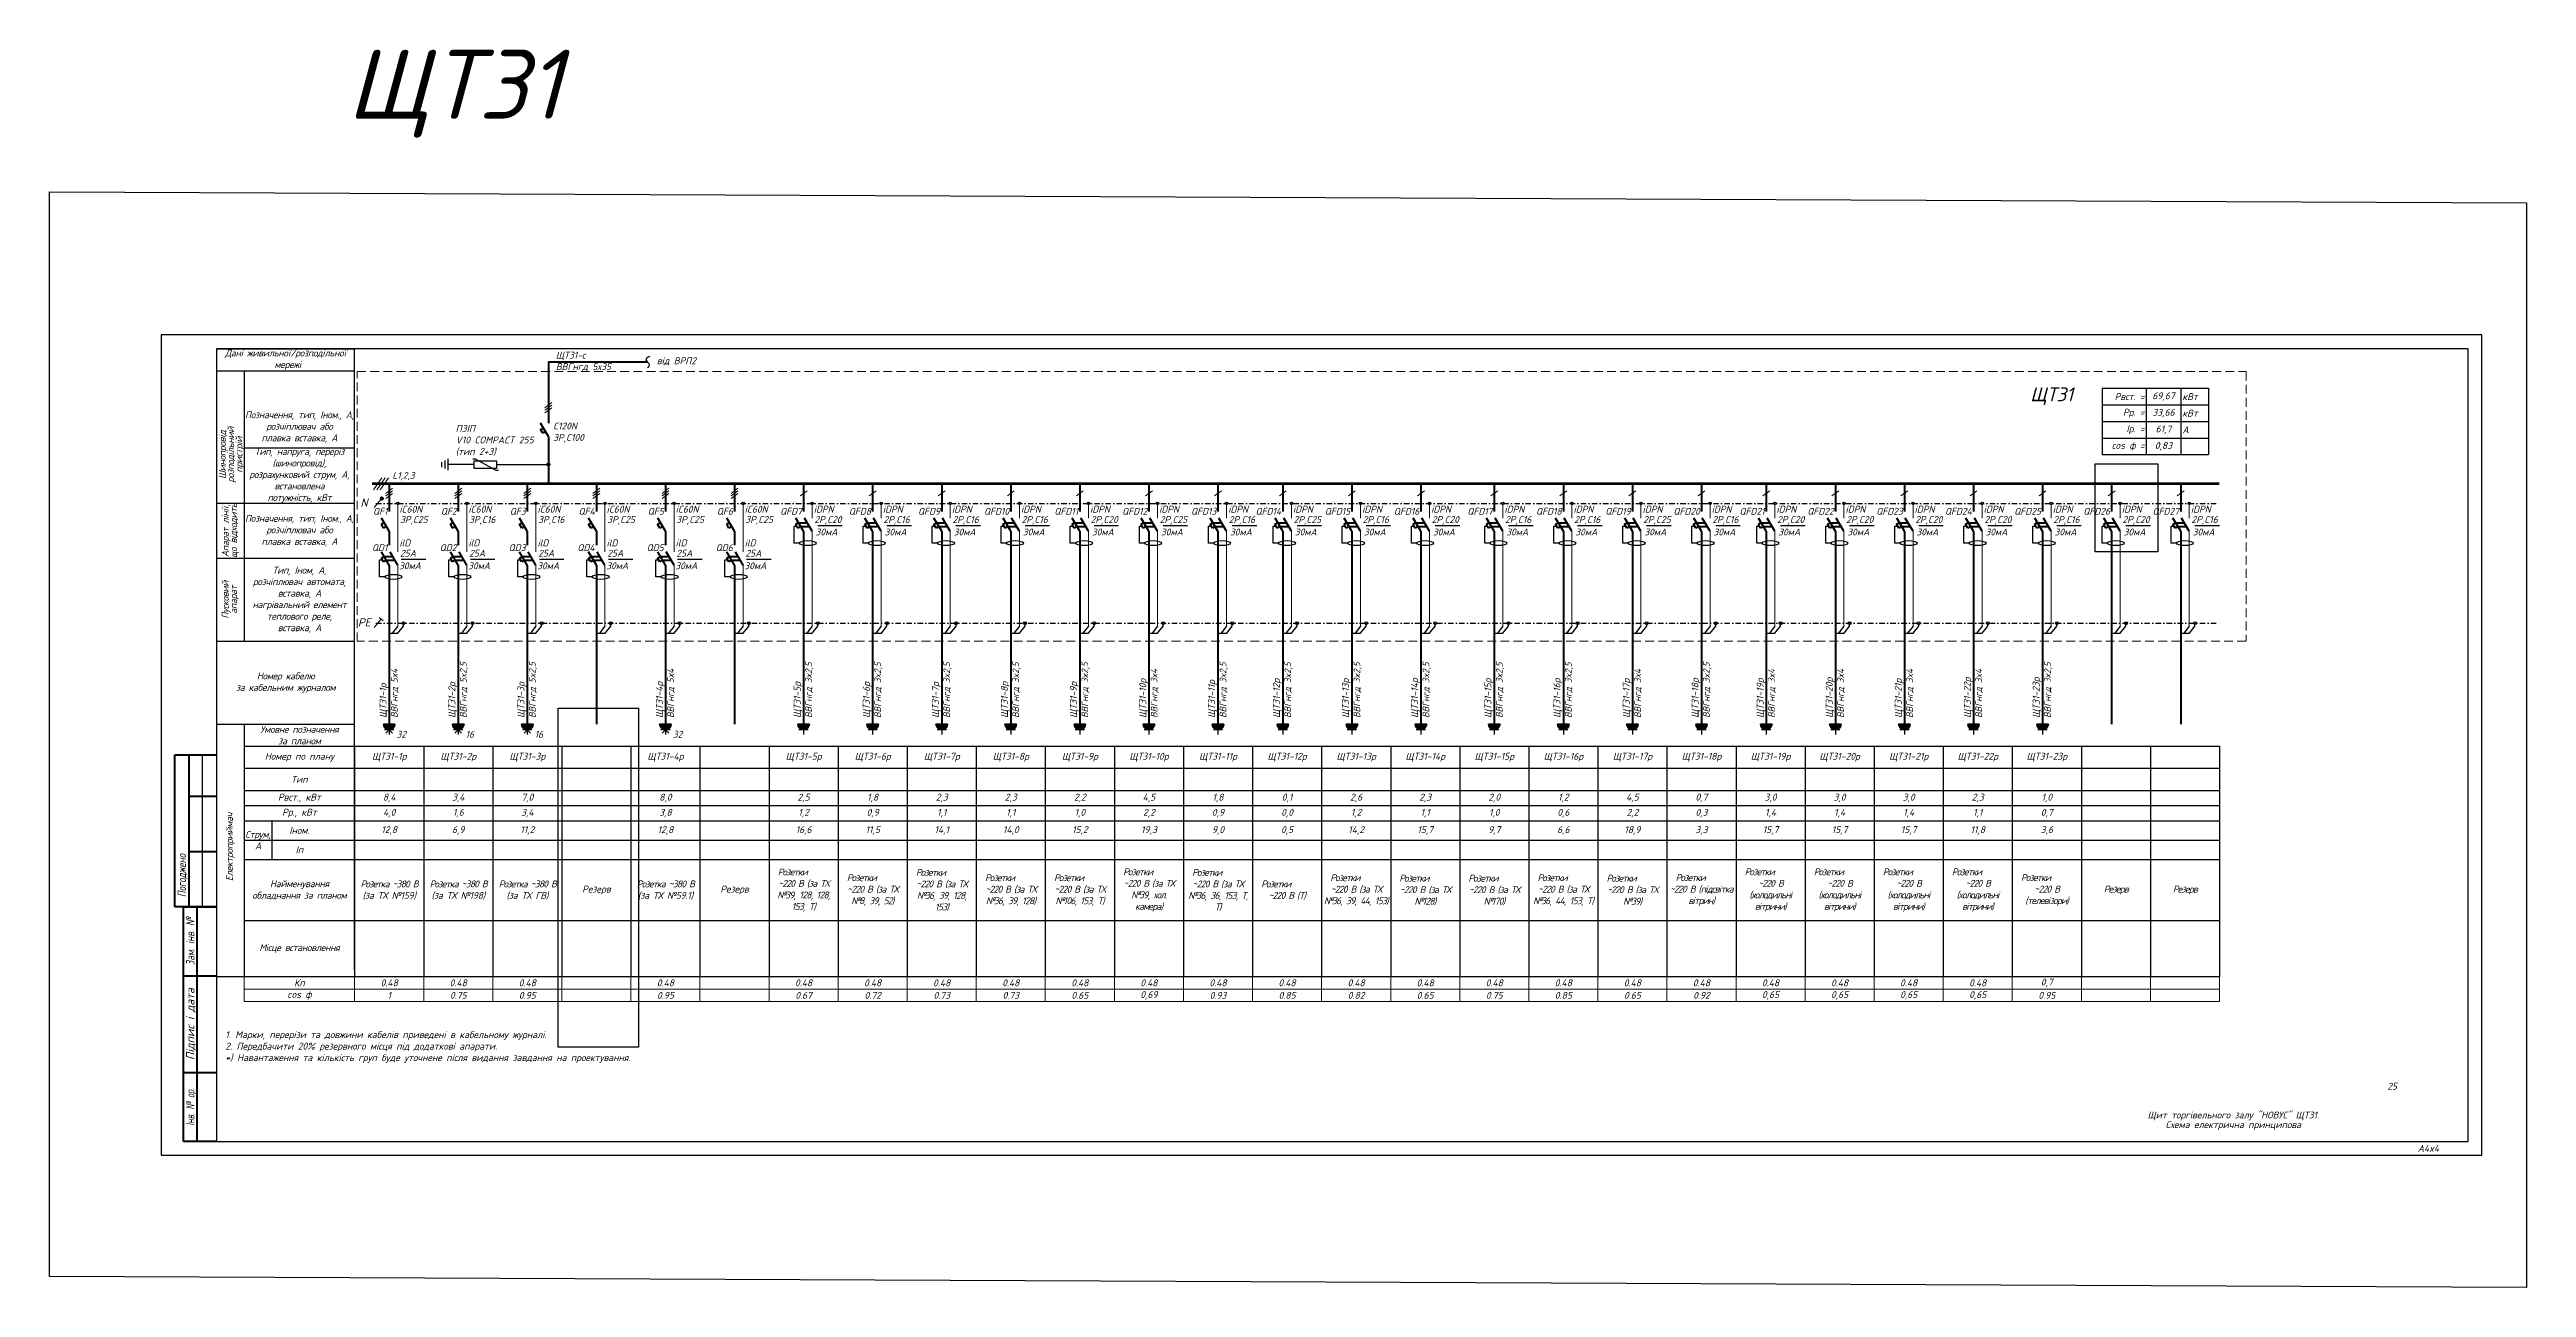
# Model space of a CAD drawing. Header units: millimetres. Extents: x -122434 to 1506205, y -201405 to 386015.
# Drawn here: x 438539 to 528195, y -395 to 44418 of the extents above; entities that cross this region are included whole.
import ezdxf
from ezdxf.enums import TextEntityAlignment as Align

# ---------------------------------------------------------------- set-up
doc = ezdxf.new("R2010")
doc.units = ezdxf.units.MM
doc.linetypes.add('DASHDOTX2', pattern=[2, 1, -0.5, 0, -0.5])
doc.linetypes.add('DASHED', pattern=[9.525, 6.35, -3.175])
doc.layers.get('Defpoints').update_dxf_attribs({"color": 4})
doc.styles.add('GOST 2.304', font='isocpeui.ttf')
doc.styles.add('ICO', font='isocpeui.ttf')
doc.styles.add('ГОСТ 2.304', font='isocpeui.ttf')
doc.styles.add('СГЕНЕРИР_СТИЛЬ_7', font='isocpeui.ttf')

# ---------------------------------------------------------------- blocks, each defined once
blk = doc.blocks.new('*T18')
at = {"color": 0, "linetype": 'ByBlock', "lineweight": -2, "transparency": 16777216}
for p, q in [((0, 0), (71500, 0)), ((0, 0), (0, -8340)), ((4000, 0), (4000, -8340)), ((6500, 0), (6500, -1600)), ((9000, 0), (9000, -1600)), ((11500, 0), (11500, -1600)), ((14000, 0), (14000, -1600)), ((16500, 0), (16500, -1600)), ((19000, 0), (19000, -8340)), ((21500, 0), (21500, -8340)), ((24000, 0), (24000, -8340)), ((26500, 0), (26500, -8340)), ((29000, 0), (29000, -8340)), ((31500, 0), (31500, -8340)), ((34000, 0), (34000, -8340)), ((36500, 0), (36500, -8340)), ((39000, 0), (39000, -8340)), ((41500, 0), (41500, -8340)), ((44000, 0), (44000, -8340)), ((46500, 0), (46500, -8340)), ((49000, 0), (49000, -8340)), ((51500, 0), (51500, -8340)), ((54000, 0), (54000, -8340)), ((56500, 0), (56500, -8340)), ((59000, 0), (59000, -8340)), ((61500, 0), (61500, -8340)), ((64000, 0), (64000, -8340)), ((66500, 0), (66500, -8340)), ((69000, 0), (69000, -8340)), ((71500, 0), (71500, -8340)), ((0, -800), (71500, -800)), ((0, -1600), (71500, -1600)), ((0, -2150), (4000, -2150)), ((6500, -2150), (6500, -8340)), ((9000, -2150), (9000, -8340)), ((11500, -2150), (11500, -8340)), ((14000, -2150), (14000, -8340)), ((16500, -2150), (71500, -2150)), ((16500, -2150), (16500, -8340)), ((0, -2700), (71500, -2700)), ((0, -3400), (71500, -3400)), ((0, -4100), (71500, -4100)), ((0, -6315), (71500, -6315)), ((0, -8340), (71500, -8340))]:
    blk.add_line(p, q, dxfattribs=at)
at = {"color": 0, "lineweight": -2, "transparency": 16777216}
for p, q in [((6500, -1600), (6500, -2150)), ((9000, -1600), (9000, -2150)), ((11500, -1600), (11500, -2150)), ((14000, -1600), (14000, -2150)), ((16500, -1600), (16500, -2150)), ((4000, -2150), (16500, -2150))]:
    blk.add_line(p, q, dxfattribs=at)
at = {"layer": 'Defpoints', "color": 8, "linetype": 'ByBlock', "lineweight": 0, "transparency": 16777216}
for p, q in [((0, -8340), (0, -9247)), ((0, -8794), (71500, -8794)), ((4000, -8340), (4000, -9247)), ((6500, -8340), (6500, -9247)), ((9000, -8340), (9000, -9247)), ((11500, -8340), (11500, -9247)), ((14000, -8340), (14000, -9247)), ((16500, -8340), (16500, -9247)), ((19000, -8340), (19000, -9247)), ((21500, -8340), (21500, -9247)), ((24000, -8340), (24000, -9247)), ((26500, -8340), (26500, -9247)), ((29000, -8340), (29000, -9247)), ((31500, -8340), (31500, -9247)), ((34000, -8340), (34000, -9247)), ((36500, -8340), (36500, -9247)), ((39000, -8340), (39000, -9247)), ((41500, -8340), (41500, -9247)), ((44000, -8340), (44000, -9247)), ((46500, -8340), (46500, -9247)), ((49000, -8340), (49000, -9247)), ((51500, -8340), (51500, -9247)), ((54000, -8340), (54000, -9247)), ((56500, -8340), (56500, -9247)), ((59000, -8340), (59000, -9247)), ((61500, -8340), (61500, -9247)), ((64000, -8340), (64000, -9247)), ((66500, -8340), (66500, -9247)), ((69000, -8340), (69000, -9247)), ((71500, -8340), (71500, -9247)), ((0, -9247), (71500, -9247))]:
    blk.add_line(p, q, dxfattribs=at)
at = {"color": 0, "transparency": 16777216, "char_height": 250, "attachment_point": 5, "style": 'ГОСТ 2.304'}
for s, insert, width in [('Номер по плану', (2000, -400), 3880), ('ЩТЗ1-1р', (5250, -400), 2380), ('ЩТЗ1-2р', (7750, -400), 2380), ('ЩТЗ1-3р', (10250, -400), 2380), ('ЩТЗ1-4р', (15250, -400), 2380), ('ЩТЗ1-5р', (20250, -400), 2380), ('ЩТЗ1-6р', (22750, -400), 2380), ('ЩТЗ1-7р', (25250, -400), 2380), ('ЩТЗ1-8р', (27750, -400), 2380), ('ЩТЗ1-9р', (30250, -400), 2380), ('ЩТЗ1-10р', (32750, -400), 2380), ('ЩТЗ1-11р', (35250, -400), 2380), ('ЩТЗ1-12р', (37750, -400), 2380), ('ЩТЗ1-13р', (40250, -400), 2380), ('ЩТЗ1-14р', (42750, -400), 2380), ('ЩТЗ1-15р', (45250, -400), 2380), ('ЩТЗ1-16р', (47750, -400), 2380), ('ЩТЗ1-17р', (50250, -400), 2380), ('ЩТЗ1-18р', (52750, -400), 2380), ('ЩТЗ1-19р', (55250, -400), 2380), ('ЩТЗ1-20р', (57750, -400), 2380), ('ЩТЗ1-21р', (60250, -400), 2380), ('ЩТЗ1-22р', (62750, -400), 2380), ('ЩТЗ1-23р', (65250, -400), 2380), ('Рвст., кВт', (2000, -1875), 3880), ('Тип', (2000, -1200), 3880), ('8,4', (5250, -1875), 2380), ('3,4', (7750, -1875), 2380), ('7,0', (10250, -1875), 2380), ('8,0', (15250, -1875), 2380), ('2,5', (20250, -1875), 2380), ('1,8', (22750, -1875), 2380), ('2,3', (25250, -1875), 2380), ('2,3', (27750, -1875), 2380), ('2,2', (30250, -1875), 2380), ('4,5', (32750, -1875), 2380), ('1,8', (35250, -1875), 2380), ('0,1', (37750, -1875), 2380), ('2,6', (40250, -1875), 2380), ('2,3', (42750, -1875), 2380), ('2,0', (45250, -1875), 2380), ('1,2', (47750, -1875), 2380), ('4,5', (50250, -1875), 2380), ('0,7', (52750, -1875), 2380), ('3,0', (55250, -1875), 2380), ('3,0', (57750, -1875), 2380), ('3,0', (60250, -1875), 2380), ('2,3', (62750, -1875), 2380), ('1,0', (65250, -1875), 2380), ('Рр., кВт', (2000, -2425), 3880), ('Іном.', (2000, -3050), 3880), ('12,8', (5250, -3050), 2380), ('6,9', (7750, -3050), 2380), ('11,2', (10250, -3050), 2380), ('12,8', (15250, -3050), 2380), ('16,6', (20250, -3050), 2380), ('11,5', (22750, -3050), 2380), ('14,1', (25250, -3050), 2380), ('14,0', (27750, -3050), 2380), ('15,2', (30250, -3050), 2380), ('19,3', (32750, -3050), 2380), ('9,0', (35250, -3050), 2380), ('0,5', (37750, -3050), 2380), ('14,2', (40250, -3050), 2380), ('15,7', (42750, -3050), 2380), ('9,7', (45250, -3050), 2380), ('6,6', (47750, -3050), 2380), ('18,9', (50250, -3050), 2380), ('3,3', (52750, -3050), 2380), ('15,7', (55250, -3050), 2380), ('15,7', (57750, -3050), 2380), ('15,7', (60250, -3050), 2380), ('11,8', (62750, -3050), 2380), ('3,6', (65250, -3050), 2380), ('Іп', (2000, -3750), 3880), ('{\\T0.85;\\C7;Розетки       ~220 В (за ТХ №39, 128, 128, 153, T)}', (20250, -5208), 2380), ('{\\T0.85;\\C7;Розетки       ~220 В (за ТХ №36, 39, 128, 153)}', (25250, -5208), 2380), ('{\\T0.85;\\C7;Розетки       ~220 В (за ТХ №39, хол. камера)}', (32750, -5208), 2380), ('{\\T0.85;\\C7;Розетки       ~220 В (за ТХ №36, 36, 153, Т, Т)}', (35250, -5208), 2380), ('{\\T0.85;\\C7;Розетки       ~220 В (холодильні вітрини)}', (55250, -5208), 2380), ('{\\T0.85;\\C7;Розетки       ~220 В (холодильні вітрини)}', (57750, -5208), 2380), ('{\\T0.85;\\C7;Розетки       ~220 В (холодильні вітрини)}', (60250, -5208), 2380), ('{\\T0.85;\\C7;Розетки       ~220 В (холодильні вітрини)}', (62750, -5208), 2380), ('{\\T0.95;\\C7;Найменування обладнання за планом}', (2000, -5208), 3880), ('{\\T0.85;\\C7;Розетка ~380 В \\T0.95;(за ТХ №159)}', (5250, -5208), 2380), ('{\\T0.85;\\C7;Розетка ~380 В \\T0.95;(за ТХ №198)}', (7750, -5208), 2380), ('{\\T0.85;\\C7;Розетка ~380 В \\T0.95;(за ТХ ГВ)}', (10250, -5208), 2380), ('Резерв', (12750, -5208), 2380), ('{\\T0.85;\\C7;Розетка ~380 В \\T0.95;(за ТХ №59.1)}', (15250, -5208), 2380), ('Резерв', (17750, -5208), 2380), ('{\\T0.85;\\C7;Розетки       ~220 В (за ТХ №8, 39, 52)}', (22750, -5208), 2380), ('{\\T0.85;\\C7;Розетки       ~220 В (за ТХ №36, 39, 128)}', (27750, -5208), 2380), ('{\\T0.85;\\C7;Розетки       ~220 В (за ТХ №106, 153, T)}', (30250, -5208), 2380), ('{\\T0.85;\\C7;Розетки       ~220 В (Т)}', (37750, -5208), 2380), ('{\\T0.85;\\C7;Розетки       ~220 В (за ТХ №36, 39, 44, 153)}', (40250, -5208), 2380), ('{\\T0.85;\\C7;Розетки       ~220 В (за ТХ №128)}', (42750, -5208), 2380), ('{\\T0.85;\\C7;Розетки       ~220 В (за ТХ №170)}', (45250, -5208), 2380), ('{\\T0.85;\\C7;Розетки       ~220 В (за ТХ №36, 44, 153, T)}', (47750, -5208), 2380), ('{\\T0.85;\\C7;Розетки       ~220 В (за ТХ №39)}', (50250, -5208), 2380), ('{\\T0.85;\\C7;Розетки       ~220 В (підсвітка вітрин)}', (52750, -5208), 2380), ('{\\T0.85;\\C7;Розетки       ~220 В (телевізори)}', (65250, -5208), 2380), ('{\\T0.85;\\C7;Резерв}', (67750, -5208), 2380), ('{\\T0.85;\\C7;Резерв}', (70250, -5208), 2380), ('{\\T0.95;\\C7;Місце встановлення}', (2000, -7328), 3880)]:
    blk.add_mtext(s, dxfattribs=dict(at, insert=insert, width=width))
at = {"color": 7, "true_color": 0xffffff, "transparency": 16777216, "char_height": 250, "attachment_point": 5, "style": 'ГОСТ 2.304'}
for s, insert, width in [('4,0', (5250, -2425), 2380), ('1,6', (7750, -2425), 2380), ('3,4', (10250, -2425), 2380), ('3,8', (15250, -2425), 2380), ('1,2', (20250, -2425), 2380), ('0,9', (22750, -2425), 2380), ('1,1', (25250, -2425), 2380), ('1,1', (27750, -2425), 2380), ('1,0', (30250, -2425), 2380), ('2,2', (32750, -2425), 2380), ('0,9', (35250, -2425), 2380), ('0,0', (37750, -2425), 2380), ('1,2', (40250, -2425), 2380), ('1,1', (42750, -2425), 2380), ('1,0', (45250, -2425), 2380), ('0,6', (47750, -2425), 2380), ('2,2', (50250, -2425), 2380), ('0,3', (52750, -2425), 2380), ('1,4', (55250, -2425), 2380), ('1,4', (57750, -2425), 2380), ('1,4', (60250, -2425), 2380), ('1,1', (62750, -2425), 2380), ('0,7', (65250, -2425), 2380), ('cos ф', (2000, -9020), 3880), ('Кп', (2000, -8567), 3880), ('0.48', (5250, -8567), 2380), ('1', (5250, -9020), 2380), ('0.48', (7750, -8567), 2380), ('0.75', (7750, -9020), 2380), ('0.48', (10250, -8567), 2380), ('0.95', (10250, -9020), 2380), ('0.48', (15250, -8567), 2380), ('0.95', (15250, -9020), 2380), ('0.48', (20250, -8567), 2380), ('0.67', (20250, -9020), 2380), ('0.48', (22750, -8567), 2380), ('0.72', (22750, -9020), 2380), ('0.48', (25250, -8567), 2380), ('0.73', (25250, -9020), 2380), ('0.48', (27750, -8567), 2380), ('0.73', (27750, -9020), 2380), ('0.48', (30250, -8567), 2380), ('0.65', (30250, -9020), 2380), ('0.48', (32750, -8567), 2380), ('0,69', (32750, -9020), 2380), ('0.48', (35250, -8567), 2380), ('0.93', (35250, -9020), 2380), ('0.48', (37750, -8567), 2380), ('0.85', (37750, -9020), 2380), ('0.48', (40250, -8567), 2380), ('0.82', (40250, -9020), 2380), ('0.48', (42750, -8567), 2380), ('0.65', (42750, -9020), 2380), ('0.48', (45250, -8567), 2380), ('0.75', (45250, -9020), 2380), ('0.48', (47750, -8567), 2380), ('0.85', (47750, -9020), 2380), ('0.48', (50250, -8567), 2380), ('0.65', (50250, -9020), 2380), ('0.48', (52750, -8567), 2380), ('0.92', (52750, -9020), 2380), ('0.48', (55250, -8567), 2380), ('0,65', (55250, -9020), 2380), ('0.48', (57750, -8567), 2380), ('0,65', (57750, -9020), 2380), ('0.48', (60250, -8567), 2380), ('0,65', (60250, -9020), 2380), ('0.48', (62750, -8567), 2380), ('0,65', (62750, -9020), 2380), ('0.95', (65250, -9020), 2380), ('0,7', (65250, -8567), 2380)]:
    blk.add_mtext(s, dxfattribs=dict(at, insert=insert, width=width))
blk = doc.blocks.new('*T19')
at = {"color": 0, "linetype": 'ByBlock', "lineweight": -2, "transparency": 16777216}
for p, q in [((0, 0), (3860, 0)), ((0, 0), (0, -2400)), ((1600, 0), (1600, -2400)), ((2850, 0), (2850, -2400)), ((3860, 0), (3860, -2400)), ((0, -600), (1600, -600)), ((2850, -600), (3860, -600)), ((0, -1200), (1600, -1200)), ((2850, -1200), (3860, -1200)), ((0, -1800), (3860, -1800)), ((0, -2400), (3860, -2400))]:
    blk.add_line(p, q, dxfattribs=at)
at = {"color": 0, "lineweight": -2, "transparency": 16777216}
for p, q in [((1600, -600), (2850, -600)), ((1600, -1200), (2850, -1200))]:
    blk.add_line(p, q, dxfattribs=at)
at = {"color": 0, "transparency": 16777216, "char_height": 250, "style": 'ГОСТ 2.304'}
for s, insert, width, attachment_point in [('Рвст. =', (1540, -300), 1480, 6), ('Рр. =', (1540, -900), 1480, 6), ('33,66', (2225, -900), 1130, 5), ('69,67', (2225, -300), 1130, 5), ('кВт', (2910, -300), 890, 4), ('кВт', (2910, -900), 890, 4), ('Ір. =', (1540, -1500), 1480, 6), ('61,7', (2225, -1500), 1130, 5), ('А', (2910, -1500), 890, 4), ('сos ф =', (1540, -2100), 1480, 6), ('0,83', (2225, -2100), 1130, 5)]:
    blk.add_mtext(s, dxfattribs=dict(at, insert=insert, width=width, attachment_point=attachment_point))
blk = doc.blocks.new('*U159')
at = {"color": 0, "lineweight": 40}
for p, q in [((0, 0), (0, -1005)), ((-284, -1468), (-180, -1408)), ((-204, -1607), (-284, -1468)), ((0, -1720), (-280, -1240)), ((-100, -1547), (-204, -1607)), ((-181, -1409), (130, -1409)), ((-100, -1547), (210, -1547)), ((311, -1720), (31, -1240))]:
    blk.add_line(p, q, dxfattribs=at)
at = {"color": 0, "lineweight": 13}
blk.add_line((-124, -441), (124, -256), dxfattribs=at)
at = {"color": 0, "lineweight": 9}
for p, q in [((311, -711), (311, -1240)), ((311, -2461), (311, -1720)), ((311, -2941), (311, -2461)), ((311, -5151), (311, -2941))]:
    blk.add_line(p, q, dxfattribs=at)
at = {"lineweight": 40}
for p, q in [((0, -1720), (0, -2226)), ((0, -2226), (0, -2941)), ((0, -2941), (0, -4529))]:
    blk.add_line(p, q, dxfattribs=at)
blk.add_line((516, -1512), (1402, -1512))
at = {"color": 0}
blk.add_lwpolyline([(-151, -2149), (-346, -2149), (-346, -1537), (-244, -1537)], dxfattribs=at)
blk.add_circle((311, -711), 46.3, dxfattribs=at)
blk.add_ellipse((153, -2149), major_axis=(-304, 0), ratio=0.29336, dxfattribs=at)
at = {"color": 0, "lineweight": 40}
blk.add_point((-37, -1659), dxfattribs=at)
at = {"style": 'ГОСТ 2.304'}
blk.add_attdef('QF', text='', height=250, dxfattribs=at).set_placement((-61, -997), align=Align.MIDDLE_RIGHT)
at = {"lineweight": 50, "style": 'ГОСТ 2.304'}
for tag, p in [('ТYPE', (369, -1046)), ('CURRENT', (391, -1419)), ('D_CURRENT', (432, -1871))]:
    blk.add_attdef(tag, p, '', height=250, dxfattribs=at)
blk = doc.blocks.new('*U162')
at = {"color": 0, "lineweight": 40}
for p, q in [((0, 0), (0, -1005)), ((-284, -1468), (-180, -1408)), ((-204, -1607), (-284, -1468)), ((0, -1720), (-280, -1240)), ((-100, -1547), (-204, -1607)), ((-284, -2690), (-180, -2630)), ((0, -2941), (-280, -2461)), ((-181, -2631), (130, -2631)), ((311, -2941), (31, -2461)), ((-204, -2828), (-284, -2690)), ((-100, -2768), (-204, -2828)), ((-100, -2768), (210, -2768))]:
    blk.add_line(p, q, dxfattribs=at)
at = {"color": 0, "lineweight": 13}
for p, q in [((-124, -348), (124, -163)), ((-124, -441), (124, -256)), ((-124, -533), (124, -348))]:
    blk.add_line(p, q, dxfattribs=at)
at = {"color": 0, "lineweight": 9}
for p, q in [((311, -711), (311, -1240)), ((311, -1240), (311, -1720)), ((311, -2461), (311, -1720)), ((311, -5151), (311, -2941))]:
    blk.add_line(p, q, dxfattribs=at)
at = {"lineweight": 40}
for p, q in [((0, -1720), (0, -2226)), ((0, -2941), (0, -4529))]:
    blk.add_line(p, q, dxfattribs=at)
blk.add_line((439, -2733), (1325, -2733))
at = {"color": 0}
blk.add_lwpolyline([(-151, -3371), (-346, -3371), (-346, -2759), (-244, -2759)], dxfattribs=at)
blk.add_circle((311, -711), 46.3, dxfattribs=at)
blk.add_ellipse((153, -3371), major_axis=(-304, 0), ratio=0.29336, dxfattribs=at)
at = {"color": 0, "lineweight": 40}
blk.add_point((-37, -1659), dxfattribs=at)
at = {"style": 'ГОСТ 2.304'}
for tag, p in [('QF', (-61, -997)), ('Q', (-66, -2313))]:
    blk.add_attdef(tag, text='', height=250, dxfattribs=at).set_placement(p, align=Align.MIDDLE_RIGHT)
at = {"lineweight": 50, "style": 'ГОСТ 2.304'}
for tag, p in [('ТYPE', (369, -1046)), ('CURRENT', (391, -1419)), ('Q_ТYPE', (369, -2267)), ('Q_CURRENT', (391, -2641)), ('QD_CURRENT', (355, -3093))]:
    blk.add_attdef(tag, p, '', height=250, dxfattribs=at)
blk = doc.blocks.new('*U3')
h = blk.add_hatch(color=256)
h.dxf.hatch_style = 1
h.paths.add_polyline_path([(175, 0, 1), (-175, 0)])
at = {"color": 0, "linetype": 'Continuous', "lineweight": 30}
for p, q in [((175, 0), (-175, 0)), ((140, 175), (-140, 175)), ((0, 175), (0, 315)), ((0, 175), (0, 315)), ((0, 175), (0, 315)), ((0, 175), (0, 0))]:
    blk.add_line(p, q, dxfattribs=at)
at = {"lineweight": 30}
for q in [(-99, 274), (99, 274)]:
    blk.add_line((0, 175), q, dxfattribs=at)
at = {"color": 0, "linetype": 'Continuous', "lineweight": 30}
blk.add_arc((0, 0), 175, 0, 180, dxfattribs=at)
blk = doc.blocks.new('*U4')
h = blk.add_hatch(color=256)
h.dxf.hatch_style = 1
h.paths.add_polyline_path([(175, 0, 1), (-175, 0)])
at = {"color": 0, "linetype": 'Continuous', "lineweight": 30}
for p, q in [((175, 0), (-175, 0)), ((140, 175), (-140, 175)), ((0, 175), (0, 315)), ((0, 175), (0, 315)), ((0, 175), (0, 315))]:
    blk.add_line(p, q, dxfattribs=at)
blk.add_arc((0, 0), 175, 0, 180, dxfattribs=at)
blk = doc.blocks.new('Рамка А4х4')
at = {"lineweight": 40}
for p, q in [((4.94, 90), (4.94, 145)), ((4.94, 145), (19.94, 145)), ((9.94, 145), (9.94, 90)), ((9.94, 130), (19.94, 130)), ((9.94, 110), (19.94, 110)), ((19.94, 90), (4.94, 90))]:
    blk.add_line(p, q, dxfattribs=at)
at = {"lineweight": 25}
blk.add_line((14.94, 90), (14.94, 145), dxfattribs=at)
at = {"linetype": 'Continuous', "lineweight": 60}
for p, q in [((8, 5), (8, 90)), ((8, 90), (20, 90)), ((13, 5), (13, 90)), ((8, 65), (20, 65)), ((8, 30), (20, 30)), ((20, 5), (8, 5))]:
    blk.add_line(p, q, dxfattribs=at)
at = {"lineweight": 30, "ltscale": 100}
blk.add_lwpolyline([(20, 5), (835, 5), (835, 292), (20, 292)], close=True, dxfattribs=at)
at = {"layer": 'Defpoints', "ltscale": 100}
blk.add_lwpolyline([(0, 0), (840, 0), (840, 297), (0, 297)], close=True, dxfattribs=at)
at = {"linetype": 'Continuous', "lineweight": 25, "style": 'СГЕНЕРИР_СТИЛЬ_7'}
for s, width, p in [('Погоджено', 0.8, (7.44, 101.27)), ('Зам. інв. №', 0.8, (10.5, 77.5)), ('Інв. № ор.', 0.7, (10.5, 17.5))]:
    blk.add_text(s, height=3, rotation=90, dxfattribs=dict(at, width=width)).set_placement(p, align=Align.MIDDLE_CENTER)
blk.add_text('Підпис і дата', height=3, rotation=90, dxfattribs=at).set_placement((10.5, 47.5), align=Align.MIDDLE_CENTER)
at = {"linetype": 'Continuous', "style": 'ГОСТ 2.304'}
blk.add_text('А4x4', height=2.5, dxfattribs=at).set_placement((816.77, 1.24))

msp = doc.modelspace()

# ---------------------------------------------------------------- linework, layer by layer
at = {"ltscale": 200}
for p, q in [((444583, 33589), (449583, 33589)), ((444583, 33589), (444583, 10859)), ((449583, 11100), (449583, 33589)), ((444583, 32789), (449583, 32789)), ((445583, 32789), (445583, 28000))]:
    msp.add_line(p, q, dxfattribs=at)
at = {"lineweight": 40, "ltscale": 200}
for p, q in [((456595, 33110), (460174, 33110)), ((456595, 33110), (456595, 30893)), ((450833, 24170), (450833, 20000)), ((453333, 24170), (453333, 20000)), ((455833, 24170), (455833, 20000)), ((458333, 24170), (458333, 20000)), ((460833, 24170), (460833, 20000)), ((463333, 24170), (463333, 20000)), ((465833, 24170), (465833, 20000)), ((468333, 24170), (468333, 20000)), ((470833, 24170), (470833, 20000)), ((473333, 24170), (473333, 20000)), ((475833, 24170), (475833, 20000)), ((478333, 24170), (478333, 20000)), ((480833, 24170), (480833, 20000)), ((483179, 24170), (483179, 20000)), ((485679, 24170), (485679, 20000)), ((488179, 24170), (488179, 20000)), ((490833, 24170), (490833, 20000)), ((493333, 24170), (493333, 20000)), ((495833, 24170), (495833, 20000)), ((498333, 24170), (498333, 20000)), ((500679, 24170), (500679, 20000)), ((503179, 24170), (503179, 20000)), ((505679, 24170), (505679, 20000)), ((508179, 24170), (508179, 20000)), ((510679, 24170), (510679, 20000)), ((513179, 24170), (513179, 20000)), ((515679, 24170), (515679, 20000))]:
    msp.add_line(p, q, dxfattribs=at)
at = {"color": 0, "lineweight": 13, "ltscale": 200}
for p, q in [((456471, 31451), (456719, 31637)), ((456471, 31360), (456719, 31545)), ((456471, 31268), (456719, 31453))]:
    msp.add_line(p, q, dxfattribs=at)
at = {"color": 0, "lineweight": 40, "ltscale": 200}
for p, q in [((456311, 30665), (456415, 30725)), ((456391, 30526), (456311, 30665)), ((456595, 30413), (456315, 30893)), ((456495, 30586), (456391, 30526)), ((456595, 30413), (456595, 28699))]:
    msp.add_line(p, q, dxfattribs=at)
at = {"color": 7, "ltscale": 200}
for p, q in [((445583, 30000), (449583, 30000)), ((444583, 28000), (449583, 28000)), ((445583, 28000), (445583, 26000)), ((444583, 26000), (449583, 26000)), ((445583, 26000), (445583, 23000)), ((444583, 23000), (449583, 23000)), ((444583, 20000), (449583, 20000)), ((445583, 20000), (445583, 11100)), ((445583, 19200), (449583, 19200)), ((445583, 18400), (449583, 18400)), ((445583, 17600), (449583, 17600)), ((445583, 16500), (449583, 16500)), ((446583, 16500), (446583, 15100)), ((446583, 15800), (449583, 15800)), ((445583, 15100), (449583, 15100)), ((444583, 10859), (445583, 10859))]:
    msp.add_line(p, q, dxfattribs=at)
at = {"color": 7, "lineweight": 30, "ltscale": 300}
for p, q in [((453953, 29594, 0), (453864, 29594, 0)), ((454703, 29179, 0), (453953, 29594, 0)), ((453914, 29392, 0), (452971, 29392, 0)), ((454792, 29179, 0), (454703, 29179, 0)), ((454714, 29392, 0), (456595, 29392, 0))]:
    msp.add_line(p, q, dxfattribs=at)
at = {"lineweight": 15, "ltscale": 200}
for p, q in [((450566, 28917), (450260, 28480)), ((450690, 28917), (450384, 28480)), ((450814, 28917), (450508, 28480))]:
    msp.add_line(p, q, dxfattribs=at)
at = {"color": 0, "linetype": 'DASHDOTX2', "ltscale": 200}
for p, q in [((450351, 27988), (517083, 27988)), ((450351, 23648), (517083, 23648))]:
    msp.add_line(p, q, dxfattribs=at)
at = {"color": 0, "ltscale": 200}
for p, q in [((451144, 23548), (450946, 23288)), ((451147, 23288), (451350, 23548)), ((451350, 23548), (451350, 23648)), ((453644, 23548), (453446, 23288)), ((453647, 23288), (453850, 23548)), ((453850, 23548), (453850, 23648)), ((456144, 23548), (455946, 23288)), ((456147, 23288), (456350, 23548)), ((456350, 23548), (456350, 23648)), ((458644, 23548), (458446, 23288)), ((458647, 23288), (458850, 23548)), ((458850, 23548), (458850, 23648)), ((461144, 23548), (460946, 23288)), ((461147, 23288), (461350, 23548)), ((461350, 23548), (461350, 23648)), ((463644, 23548), (463446, 23288)), ((463647, 23288), (463850, 23548)), ((463850, 23548), (463850, 23648)), ((466144, 23548), (465946, 23288)), ((466147, 23288), (466350, 23548)), ((466350, 23548), (466350, 23648)), ((468644, 23548), (468446, 23288)), ((468647, 23288), (468850, 23548)), ((468850, 23548), (468850, 23648)), ((471144, 23548), (470946, 23288)), ((471147, 23288), (471350, 23548)), ((471350, 23548), (471350, 23648)), ((473644, 23548), (473446, 23288)), ((473647, 23288), (473850, 23548)), ((473850, 23548), (473850, 23648)), ((476144, 23548), (475946, 23288)), ((476147, 23288), (476350, 23548)), ((476350, 23548), (476350, 23648)), ((478644, 23548), (478446, 23288)), ((478647, 23288), (478850, 23548)), ((478850, 23548), (478850, 23648)), ((481144, 23548), (480946, 23288)), ((481147, 23288), (481350, 23548)), ((481350, 23548), (481350, 23648)), ((483490, 23548), (483293, 23288)), ((483494, 23288), (483696, 23548)), ((483696, 23548), (483696, 23648)), ((485990, 23548), (485793, 23288)), ((485994, 23288), (486196, 23548)), ((486196, 23548), (486196, 23648)), ((488490, 23548), (488293, 23288)), ((488494, 23288), (488696, 23548)), ((488696, 23548), (488696, 23648)), ((491144, 23548), (490946, 23288)), ((491147, 23288), (491350, 23548)), ((491350, 23548), (491350, 23648)), ((493644, 23548), (493446, 23288)), ((493647, 23288), (493850, 23548)), ((493850, 23548), (493850, 23648)), ((496144, 23548), (495946, 23288)), ((496147, 23288), (496350, 23548)), ((496350, 23548), (496350, 23648)), ((498644, 23548), (498446, 23288)), ((498647, 23288), (498850, 23548)), ((498850, 23548), (498850, 23648)), ((500990, 23548), (500793, 23288)), ((500994, 23288), (501196, 23548)), ((501196, 23548), (501196, 23648)), ((503490, 23548), (503293, 23288)), ((503494, 23288), (503696, 23548)), ((503696, 23548), (503696, 23648)), ((505990, 23548), (505793, 23288)), ((505994, 23288), (506196, 23548)), ((506196, 23548), (506196, 23648)), ((508490, 23548), (508293, 23288)), ((508494, 23288), (508696, 23548)), ((508696, 23548), (508696, 23648)), ((510990, 23548), (510793, 23288)), ((510994, 23288), (511196, 23548)), ((511196, 23548), (511196, 23648)), ((513490, 23548), (513293, 23288)), ((513494, 23288), (513696, 23548)), ((513696, 23548), (513696, 23648)), ((515990, 23548), (515793, 23288)), ((515994, 23288), (516196, 23548)), ((516196, 23548), (516196, 23648)), ((450824, 23288), (451147, 23288)), ((453324, 23288), (453647, 23288)), ((455824, 23288), (456147, 23288)), ((458324, 23288), (458647, 23288)), ((460824, 23288), (461147, 23288)), ((463324, 23288), (463647, 23288)), ((465824, 23288), (466147, 23288)), ((468324, 23288), (468647, 23288)), ((470824, 23288), (471147, 23288)), ((473324, 23288), (473647, 23288)), ((475824, 23288), (476147, 23288)), ((478324, 23288), (478647, 23288)), ((480824, 23288), (481147, 23288)), ((483170, 23288), (483494, 23288)), ((485670, 23288), (485994, 23288)), ((488170, 23288), (488494, 23288)), ((490824, 23288), (491147, 23288)), ((493324, 23288), (493647, 23288)), ((495824, 23288), (496147, 23288)), ((498324, 23288), (498647, 23288)), ((500670, 23288), (500994, 23288)), ((503170, 23288), (503494, 23288)), ((505670, 23288), (505994, 23288)), ((508170, 23288), (508494, 23288)), ((510670, 23288), (510994, 23288)), ((513170, 23288), (513494, 23288)), ((515670, 23288), (515994, 23288))]:
    msp.add_line(p, q, dxfattribs=at)
at = {"color": 3}
msp.add_lwpolyline([(438539, 39269), (528195, 38874), (528195, -395), (438539, 0)], close=True, dxfattribs=at)
at = {"linetype": 'DASHED', "lineweight": 18, "ltscale": 50}
msp.add_lwpolyline([(449672, 32759), (518046, 32759), (518046, 23000), (449672, 23000)], close=True, dxfattribs=at)
at = {"color": 7, "lineweight": 30, "ltscale": 100, "elevation": 0}
for points in [[(452971, 29189), (452971, 29596)], [(452744, 29303), (452744, 29481)], [(452857, 29246), (452857, 29538)]]:
    msp.add_lwpolyline(points, dxfattribs=at)
at = {"color": 0, "lineweight": 40, "ltscale": 50, "const_width": 100}
msp.add_lwpolyline([(450209, 28699), (517083, 28699)], dxfattribs=at)
at = {"color": 7, "lineweight": 30, "ltscale": 100, "elevation": 0}
msp.add_lwpolyline([(453914, 29255), (453914, 29529), (454714, 29529), (454714, 29255)], close=True, dxfattribs=at)
at = {"lineweight": 20, "ltscale": 50}
for points in [[(450542, 28138), (450286, 27838)], [(450542, 23799), (450286, 23499)], [(450539, 23802), (450620, 23739), (450465, 23860)]]:
    msp.add_lwpolyline(points, dxfattribs=at)
at = {"lineweight": 9, "ltscale": 50, "const_width": 75}
msp.add_lwpolyline([(450531, 28165, 1), (450606, 28165, 1)], format="xyb", close=True, dxfattribs=at)
at = {"color": 0}
for centre in [(456595, 29392, 0), (451350, 23648), (453850, 23648), (456350, 23648), (458850, 23648), (461350, 23648), (463850, 23648), (466350, 23648), (468850, 23648), (471350, 23648), (473850, 23648), (476350, 23648), (478850, 23648), (481350, 23648), (483696, 23648), (486196, 23648), (488696, 23648), (491350, 23648), (493850, 23648), (496350, 23648), (498850, 23648), (501196, 23648), (503696, 23648), (506196, 23648), (508696, 23648), (511196, 23648), (513696, 23648), (516196, 23648)]:
    msp.add_circle(centre, 51.8, dxfattribs=at)
msp.add_spline([(460264, 33308), (460120, 33186), (460248, 33005), (460184, 32899)], degree=3)
at = {"layer": 'Defpoints'}
for points in [[(512587, 29422), (514852, 29422), (514852, 26235), (512587, 26235)], [(456946, 20579), (459858, 20579), (459858, 8301), (456946, 8301)]]:
    msp.add_lwpolyline(points, close=True, dxfattribs=at)

# ---------------------------------------------------------------- block references
at = {"color": 2, "xscale": 100, "yscale": 100, "zscale": 100}
msp.add_blockref('Рамка А4х4', (442583, 4389), dxfattribs=at)
for name, p in [('*T19', (512831, 32154)), ('*T18', (445583, 19200))]:
    msp.add_blockref(name, p)
at = {"lineweight": 50}
for name, p, values in [('*U162', (450833, 28699), {'QF': 'QF1', 'ТYPE': 'iC60N', 'CURRENT': '3P,C25', 'Q': 'QD1', 'Q_ТYPE': 'ilD', 'Q_CURRENT': '25A', 'QD_CURRENT': '30мА'}), ('*U162', (453333, 28699), {'QF': 'QF2', 'ТYPE': 'iC60N', 'CURRENT': '3P,C16', 'Q': 'QD2', 'Q_ТYPE': 'ilD', 'Q_CURRENT': '25A', 'QD_CURRENT': '30мА'}), ('*U162', (455833, 28699), {'QF': 'QF3', 'ТYPE': 'iC60N', 'CURRENT': '3P,C16', 'Q': 'QD3', 'Q_ТYPE': 'ilD', 'Q_CURRENT': '25A', 'QD_CURRENT': '30мА'}), ('*U162', (458333, 28699), {'QF': 'QF4', 'ТYPE': 'iC60N', 'CURRENT': '3P,C25', 'Q': 'QD4', 'Q_ТYPE': 'ilD', 'Q_CURRENT': '25A', 'QD_CURRENT': '30мА'}), ('*U162', (460833, 28699), {'QF': 'QF5', 'ТYPE': 'iC60N', 'CURRENT': '3P,C25', 'Q': 'QD5', 'Q_ТYPE': 'ilD', 'Q_CURRENT': '25A', 'QD_CURRENT': '30мА'}), ('*U162', (463333, 28699), {'QF': 'QF6', 'ТYPE': 'iC60N', 'CURRENT': '3P,C25', 'Q': 'QD6', 'Q_ТYPE': 'ilD', 'Q_CURRENT': '25A', 'QD_CURRENT': '30мА'}), ('*U159', (465833, 28699), {'QF': 'QFD7', 'ТYPE': 'iDPN', 'CURRENT': '2P,C20', 'D_CURRENT': '30мА'}), ('*U159', (468333, 28699), {'QF': 'QFD8', 'ТYPE': 'iDPN', 'CURRENT': '2P,C16', 'D_CURRENT': '30мА'}), ('*U159', (470833, 28699), {'QF': 'QFD9', 'ТYPE': 'iDPN', 'CURRENT': '2P,C16', 'D_CURRENT': '30мА'}), ('*U159', (473333, 28699), {'QF': 'QFD10', 'ТYPE': 'iDPN', 'CURRENT': '2P,C16', 'D_CURRENT': '30мА'}), ('*U159', (475833, 28699), {'QF': 'QFD11', 'ТYPE': 'iDPN', 'CURRENT': '2P,C20', 'D_CURRENT': '30мА'}), ('*U159', (478333, 28699), {'QF': 'QFD12', 'ТYPE': 'iDPN', 'CURRENT': '2P,C25', 'D_CURRENT': '30мА'}), ('*U159', (480833, 28699), {'QF': 'QFD13', 'ТYPE': 'iDPN', 'CURRENT': '2P,C16', 'D_CURRENT': '30мА'}), ('*U159', (483179, 28699), {'QF': 'QFD14', 'ТYPE': 'iDPN', 'CURRENT': '2P,C25', 'D_CURRENT': '30мА'}), ('*U159', (485679, 28699), {'QF': 'QFD15', 'ТYPE': 'iDPN', 'CURRENT': '2P,C16', 'D_CURRENT': '30мА'}), ('*U159', (488179, 28699), {'QF': 'QFD16', 'ТYPE': 'iDPN', 'CURRENT': '2P,C20', 'D_CURRENT': '30мА'}), ('*U159', (490833, 28699), {'QF': 'QFD17', 'ТYPE': 'iDPN', 'CURRENT': '2P,C16', 'D_CURRENT': '30мА'}), ('*U159', (493333, 28699), {'QF': 'QFD18', 'ТYPE': 'iDPN', 'CURRENT': '2P,C16', 'D_CURRENT': '30мА'}), ('*U159', (495833, 28699), {'QF': 'QFD19', 'ТYPE': 'iDPN', 'CURRENT': '2P,C25', 'D_CURRENT': '30мА'}), ('*U159', (498333, 28699), {'QF': 'QFD20', 'ТYPE': 'iDPN', 'CURRENT': '2P,C16', 'D_CURRENT': '30мА'}), ('*U159', (500679, 28699), {'QF': 'QFD21', 'ТYPE': 'iDPN', 'CURRENT': '2P,C20', 'D_CURRENT': '30мА'}), ('*U159', (503179, 28699), {'QF': 'QFD22', 'ТYPE': 'iDPN', 'CURRENT': '2P,C20', 'D_CURRENT': '30мА'}), ('*U159', (505679, 28699), {'QF': 'QFD23', 'ТYPE': 'iDPN', 'CURRENT': '2P,C20', 'D_CURRENT': '30мА'}), ('*U159', (508179, 28699), {'QF': 'QFD24', 'ТYPE': 'iDPN', 'CURRENT': '2P,C20', 'D_CURRENT': '30мА'}), ('*U159', (510679, 28699), {'QF': 'QFD25', 'ТYPE': 'iDPN', 'CURRENT': '2P,C16', 'D_CURRENT': '30мА'}), ('*U159', (513179, 28699), {'QF': 'QFD26', 'ТYPE': 'iDPN', 'CURRENT': '2P,C20', 'D_CURRENT': '30мА'}), ('*U159', (515679, 28699), {'QF': 'QFD27', 'ТYPE': 'iDPN', 'CURRENT': '2P,C16', 'D_CURRENT': '30мА'})]:
    msp.add_blockref(name, p, dxfattribs=at).add_auto_attribs(values)
at = {"xscale": -1.2, "yscale": 1.2, "zscale": 1.2, "rotation": 180}
for name, p in [('*U3', (450833, 20000)), ('*U3', (453333, 20000)), ('*U3', (455833, 20000)), ('*U3', (460833, 20000)), ('*U4', (465833, 20000)), ('*U4', (468333, 20000)), ('*U4', (470833, 20000)), ('*U4', (473333, 20000)), ('*U4', (475833, 20000)), ('*U4', (478333, 20000)), ('*U4', (480833, 20000)), ('*U4', (483179, 20000)), ('*U4', (485679, 20000)), ('*U4', (488179, 20000)), ('*U4', (490833, 20000)), ('*U4', (493333, 20000)), ('*U4', (495833, 20000)), ('*U4', (498333, 20000)), ('*U4', (500679, 20000)), ('*U4', (503179, 20000)), ('*U4', (505679, 20000)), ('*U4', (508179, 20000)), ('*U4', (510679, 20000))]:
    msp.add_blockref(name, p, dxfattribs=at)

# ---------------------------------------------------------------- texts
at = {"color": 3, "lineweight": 40, "style": 'GOST 2.304'}
msp.add_text('ЩТЗ1', height=2500, dxfattribs=at).set_placement((449305, 41910))
at = {"color": 0, "lineweight": 40, "style": 'GOST 2.304'}
msp.add_text('ЩТЗ1', height=500, dxfattribs=at).set_placement((510233, 31686))
at = {"color": 0, "lineweight": 9, "style": 'ICO'}
for s, height, p in [('L1,2,3', 243.1, (450952, 28879)), ('N', 300, (449793, 27869)), ('PE', 300, (449700, 23531))]:
    msp.add_text(s, height=height, dxfattribs=at).set_placement(p)
at = {"linetype": 'Continuous', "char_height": 250, "style": 'ГОСТ 2.304'}
for s, insert, width, attachment_point in [('{\\T0.95;Дані живильної/розподільної\\P мережі}', (447083, 33189), 5000, 5), ('{\\C7;ЩТЗ1-с}', (456864, 33320), 4000, 4), ('{\\C7;від ВРП2}', (460521, 33132), 4000, 4), ('\\pt3000;ВВГнгд 5х35', (456864, 32920), 4000, 4)]:
    msp.add_mtext(s, dxfattribs=dict(at, insert=insert, width=width, attachment_point=attachment_point))
at = {"color": 7, "linetype": 'Continuous', "char_height": 250, "attachment_point": 5, "rotation": 90, "line_spacing_factor": 0.72, "style": 'ГОСТ 2.304'}
for s, insert, width in [('{\\T0.95;Шинопровід\\Pрозподільний \\Pпристрій}', (445127, 29750), 3500), ('{\\T0.95;Апарат лінії, що відходить}', (445083, 27000), 2000), ('{\\T0.95;Пусковий \\Pапарат}', (445083, 24500), 3000), ('{\\T0.95;Електроприймач}', (445083, 15550), 8900)]:
    msp.add_mtext(s, dxfattribs=dict(at, insert=insert, width=width))
at = {"color": 7, "linetype": 'Continuous', "char_height": 250, "style": 'ГОСТ 2.304'}
for s, insert, width, attachment_point in [('{\\T0.95;Позначення, тип, Iном., А, розчіплювач або \\Pплавка вставка, А}', (447583, 30750), 4000, 5), ('{\\C256;ПЗІП\\PV10 COMPACT 255\\P(тип 2+3)}', (453239, 30272), 4000, 4), ('{\\T0.95;Тип, напруга, переріз (шинопровід), розрахунковий струм, А, встановлена \\Pпотужність, кВт}', (447583, 29000), 4000, 5), ('{\\T0.95;Позначення, тип, Iном., А, розчіплювач або \\Pплавка вставка, А}', (447583, 27000), 4000, 5), ('{\\T0.95;Тип, Iном, А,\\Pрозчіплювач автомата,\\Pвставка, А\\Pнагрівальний елемент теплового реле,\\Pвставка, А}', (447583, 24500), 4000, 5), ('{\\T0.95;Номер кабелю \\Pза кабельним журналом}', (447083, 21500), 5000, 5), ('{\\T0.95;Умовне позначення \\Pза планом}', (447583, 19600), 4000, 5), ('{\\C256;32}', (451098, 19631), 4000, 4), ('{\\C256;16}', (453598, 19631), 4000, 4), ('{\\C256;16}', (456098, 19631), 4000, 4), ('{\\C256;32}', (461098, 19631), 4000, 4), ('{\\T0.95;Струм, А}', (446083, 15800), 1000, 5)]:
    msp.add_mtext(s, dxfattribs=dict(at, insert=insert, width=width, attachment_point=attachment_point))
at = {"color": 1, "linetype": 'Continuous', "insert": (456766, 30553), "char_height": 250, "width": 4000, "attachment_point": 4, "style": 'ГОСТ 2.304'}
msp.add_mtext('{\\C7;C120N\\P3P,C100}', dxfattribs=at)
at = {"color": 7, "linetype": 'Continuous', "char_height": 250, "width": 4000, "attachment_point": 4, "rotation": 90, "style": 'ГОСТ 2.304'}
for s, insert in [('{\\C256;ЩТЗ1-1р\\P\\H0.95833x;ВВГнгд 5x4}', (450833, 20220)), ('{\\C256;ЩТЗ1-2р\\P\\H0.95833x;ВВГнгд 5x2,5}', (453333, 20220)), ('{\\C256;ЩТЗ1-3р\\P\\H0.95833x;ВВГнгд 5x2,5}', (455833, 20220)), ('{\\C256;ЩТЗ1-4р\\P\\H0.95833x;ВВГнгд 5x4}', (460833, 20220)), ('{\\C256;ЩТЗ1-5р\\P\\H0.95833x;ВВГнгд 3x2,5}', (465833, 20220)), ('{\\C256;ЩТЗ1-6р\\P\\H0.95833x;ВВГнгд 3x2,5}', (468333, 20220)), ('{\\C256;ЩТЗ1-7р\\P\\H0.95833x;ВВГнгд 3x2,5}', (470833, 20220)), ('{\\C256;ЩТЗ1-8р\\P\\H0.95833x;ВВГнгд 3x2,5}', (473333, 20220)), ('{\\C256;ЩТЗ1-9р\\P\\H0.95833x;ВВГнгд 3x2,5}', (475833, 20220)), ('{\\C256;ЩТЗ1-10р\\P\\H0.95833x;ВВГнгд 3x4}', (478333, 20220)), ('{\\C256;ЩТЗ1-11р\\P\\H0.95833x;ВВГнгд 3x2,5}', (480833, 20220)), ('{\\C256;ЩТЗ1-12р\\P\\H0.95833x;ВВГнгд 3x2,5}', (483179, 20220)), ('{\\C256;ЩТЗ1-13р\\P\\H0.95833x;ВВГнгд 3x2,5}', (485679, 20220)), ('{\\C256;ЩТЗ1-14р\\P\\H0.95833x;ВВГнгд 3x2,5}', (488179, 20220)), ('{\\C256;ЩТЗ1-15р\\P\\H0.95833x;ВВГнгд 3x2,5}', (490833, 20220)), ('{\\C256;ЩТЗ1-16р\\P\\H0.95833x;ВВГнгд 3x2,5}', (493333, 20220)), ('{\\C256;ЩТЗ1-17р\\P\\H0.95833x;ВВГнгд 3x4}', (495833, 20220)), ('{\\C256;ЩТЗ1-18р\\P\\H0.95833x;ВВГнгд 3x2,5}', (498333, 20220)), ('{\\C256;ЩТЗ1-19р\\P\\H0.95833x;ВВГнгд 3x4}', (500679, 20220)), ('{\\C256;ЩТЗ1-20р\\P\\H0.95833x;ВВГнгд 3x4}', (503179, 20220)), ('{\\C256;ЩТЗ1-21р\\P\\H0.95833x;ВВГнгд 3x4}', (505679, 20220)), ('{\\C256;ЩТЗ1-22р\\P\\H0.95833x;ВВГнгд 3x4}', (508179, 20220)), ('{\\C256;ЩТЗ1-23р\\P\\H0.95833x;ВВГнгд 3x2,5}', (510679, 20220))]:
    msp.add_mtext(s, dxfattribs=dict(at, insert=insert))
at = {"lineweight": 15, "insert": (444902, 8882), "char_height": 250, "width": 14539.48, "attachment_point": 1, "style": 'ГОСТ 2.304'}
msp.add_mtext('{\\C7;1. Марки, перерізи та довжини кабелів приведені в кабельному журналі}.\\P{\\C7;2. Передбачити 20% резервного місця під додаткові апарати.\\P*) Навантаження та кількість груп буде уточнене після видання завдання на проектування.}', dxfattribs=at)
at = {"linetype": 'Continuous', "lineweight": 25, "char_height": 250, "attachment_point": 5, "line_spacing_factor": 0.84, "style": 'GOST 2.304'}
for s, insert, width in [('{\\C7;25}', (523333, 6889), 1500), ('{\\C7;Щит торгівельного залу "НОВУС" ЩТЗ1. \\PСхема електрична принципова }', (517583, 5639), 7000)]:
    msp.add_mtext(s, dxfattribs=dict(at, insert=insert, width=width))

doc.saveas('drawing.dxf')
